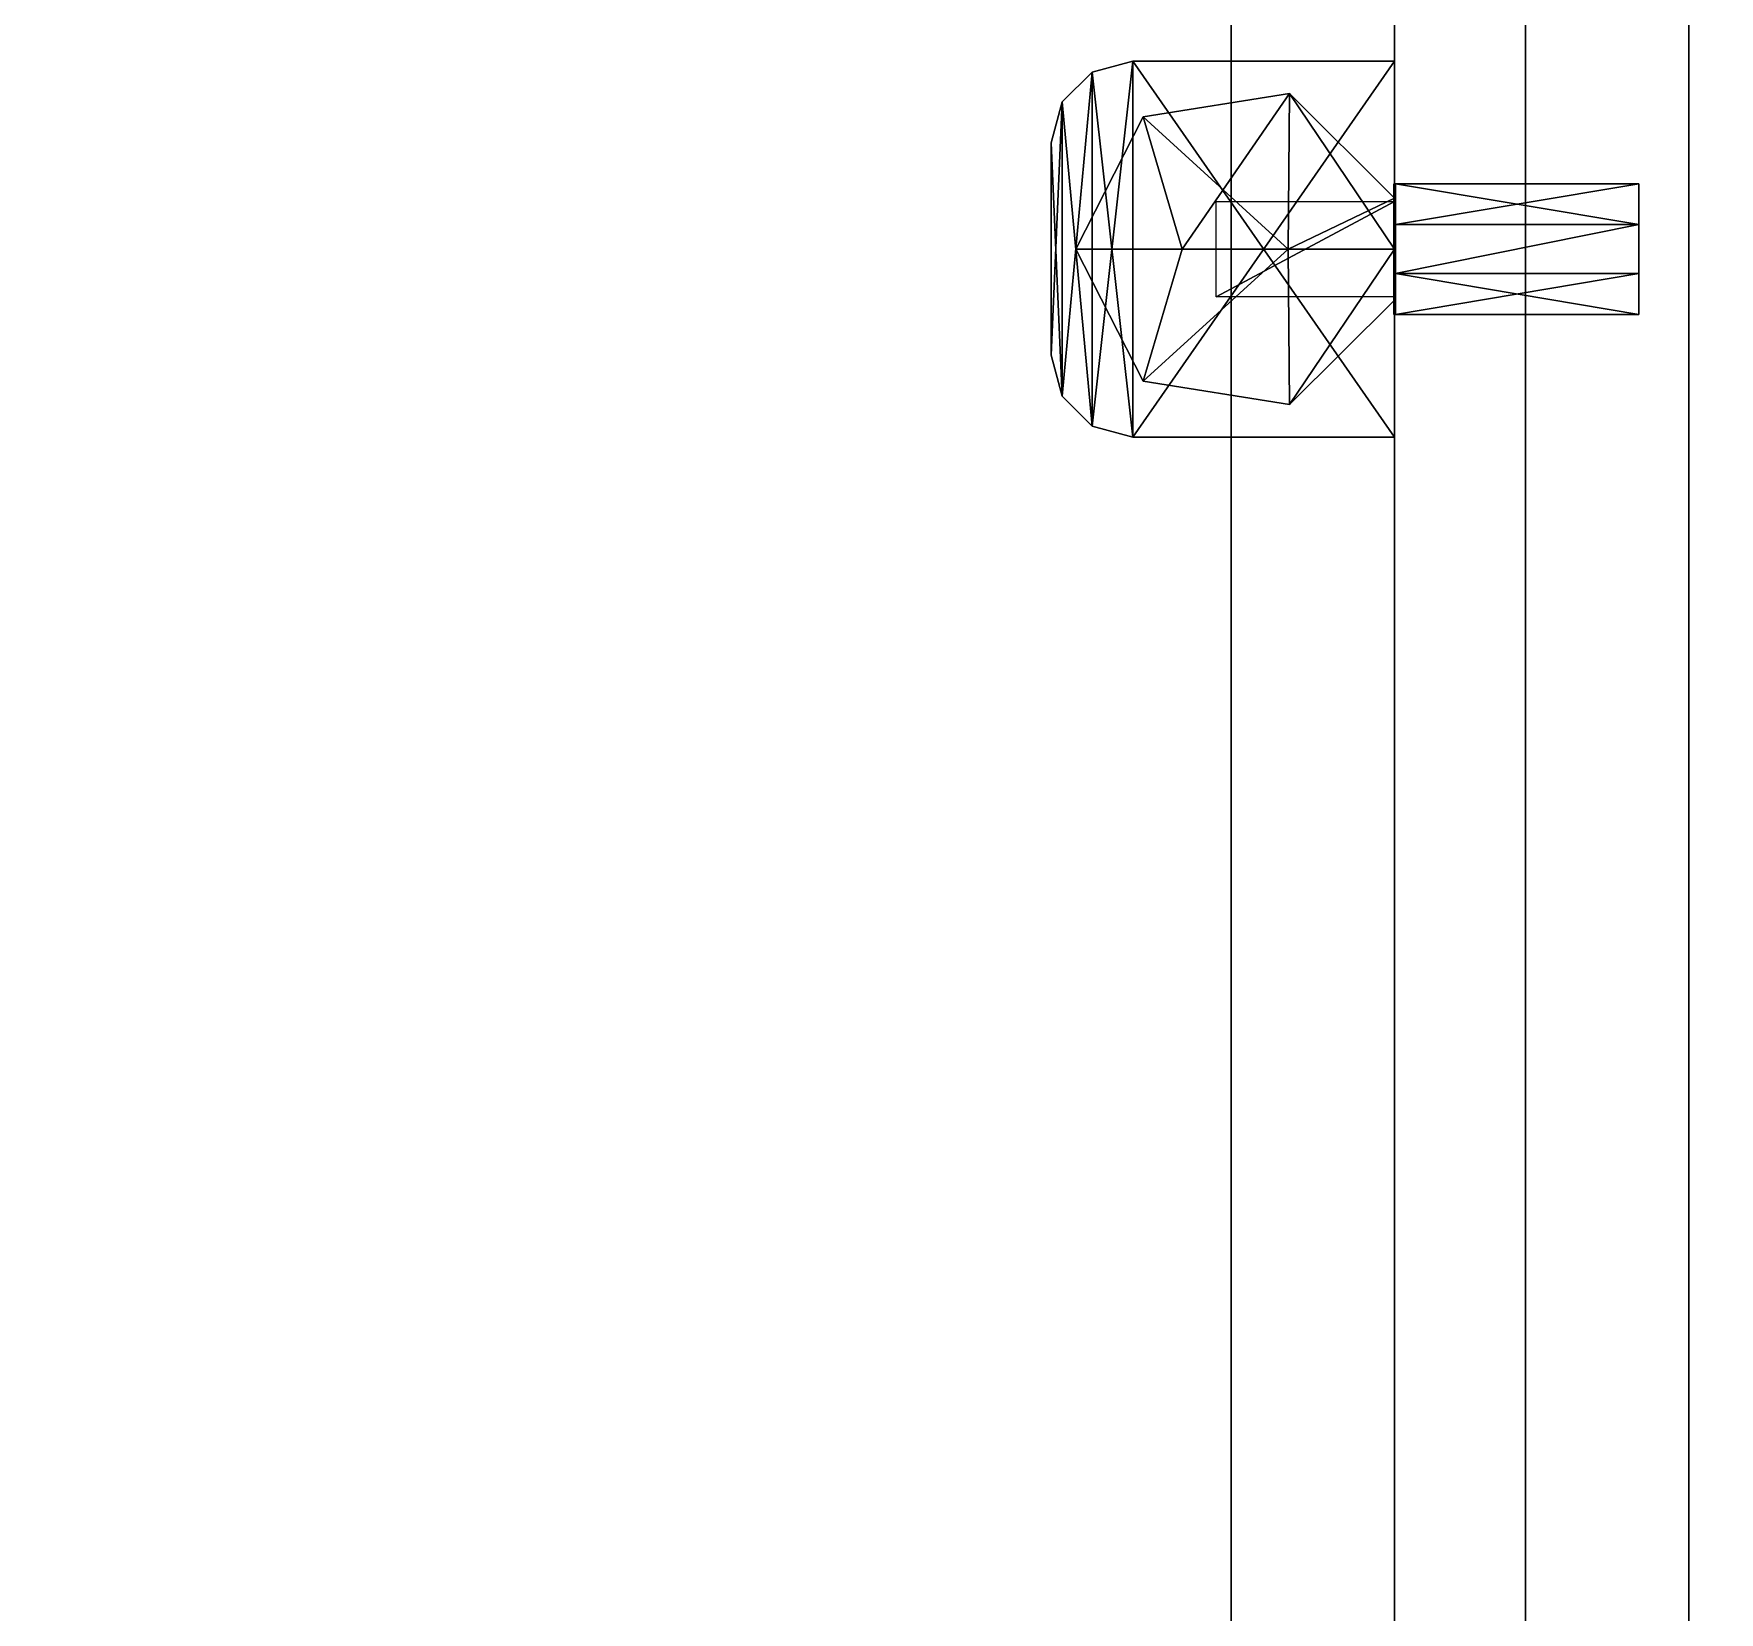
# Model space of a CAD drawing. Extents: x -100 to 4856, y -100 to 4830.
# Drawn here: x 2066.8 to 2169.9, y 4565 to 4661.6 of the extents above; entities that cross this region are included whole.
import ezdxf

# ---------------------------------------------------------------- set-up
doc = ezdxf.new("R2010")
doc.units = 0
for name, color, linetype in [('LAYER0', 7, 'CONTINUOUS'), ('LAYER702', 7, 'CONTINUOUS'), ('LAYER730', 7, 'CONTINUOUS'), ('LAYER756', 7, 'CONTINUOUS'), ('LAYER801', 7, 'CONTINUOUS'), ('LAYER808', 7, 'CONTINUOUS'), ('LAYER809', 254, 'CONTINUOUS'), ('LAYER815', 7, 'CONTINUOUS'), ('LAYER822', 7, 'CONTINUOUS'), ('LAYER823', 254, 'CONTINUOUS'), ('LAYER87', 9, 'CONTINUOUS')]:
    doc.layers.add(name, color=color, linetype=linetype)

msp = doc.modelspace()

# ---------------------------------------------------------------- linework, layer by layer
at = {"layer": 'LAYER0', "invisible_edges": 1}
for points in [[(4856, 4830, -5), (-100, -100, -5), (-100, 4830, -5), (4856, 4830, -5)], [(-100, -100, -5), (4856, 4830, -5), (4856, -100, -5), (-100, -100, -5)], [(4856, -100), (-100, 4830), (-100, -100), (4856, -100)], [(-100, 4830), (4856, -100), (4856, 4830), (-100, 4830)]]:
    msp.add_3dface(points, dxfattribs=at)
at = {"layer": 'LAYER702', "invisible_edges": 1}
for points in [[(2140, 4356), (2158, 4697), (2158, 4356), (2140, 4356)], [(2158, 4697), (2140, 4356), (2140, 4697), (2158, 4697)], [(2140, 4697, 80), (2158, 4356, 80), (2158, 4697, 80), (2140, 4697, 80)], [(2158, 4356, 80), (2140, 4697, 80), (2140, 4356, 80), (2158, 4356, 80)], [(2140, 4356), (2140, 4697, 80), (2140, 4697), (2140, 4356)], [(2140, 4697, 80), (2140, 4356), (2140, 4356, 80), (2140, 4697, 80)], [(2158, 4356, 80), (2158, 4697), (2158, 4697, 80), (2158, 4356, 80)], [(2158, 4697), (2158, 4356, 80), (2158, 4356), (2158, 4697)]]:
    msp.add_3dface(points, dxfattribs=at)
at = {"layer": 'LAYER730', "invisible_edges": 1}
for points in [[(2150, 4710, 80), (2150, 4320, 755), (2150, 4710, 755), (2150, 4710, 80)], [(2150, 4320, 755), (2150, 4710, 80), (2150, 4320, 80), (2150, 4320, 755)], [(2150, 4710, 80), (2168, 4320, 80), (2150, 4320, 80), (2150, 4710, 80)], [(2168, 4320, 80), (2150, 4710, 80), (2168, 4710, 80), (2168, 4320, 80)], [(2168, 4710, 755), (2150, 4320, 755), (2168, 4320, 755), (2168, 4710, 755)], [(2150, 4320, 755), (2168, 4710, 755), (2150, 4710, 755), (2150, 4320, 755)], [(2168, 4320, 80), (2168, 4710, 755), (2168, 4320, 755), (2168, 4320, 80)], [(2168, 4710, 755), (2168, 4320, 80), (2168, 4710, 80), (2168, 4710, 755)]]:
    msp.add_3dface(points, dxfattribs=at)
at = {"layer": 'LAYER756', "invisible_edges": 1}
for points in [[(2150, 4710, 81), (626, 4320, 81), (626, 4710, 81), (2150, 4710, 81)], [(626, 4320, 81), (2150, 4710, 81), (2150, 4320, 81), (626, 4320, 81)], [(2150, 4320, 99), (626, 4710, 99), (626, 4320, 99), (2150, 4320, 99)], [(626, 4710, 99), (2150, 4320, 99), (2150, 4710, 99), (626, 4710, 99)], [(2150, 4710, 81), (2150, 4320, 99), (2150, 4320, 81), (2150, 4710, 81)], [(2150, 4320, 99), (2150, 4710, 81), (2150, 4710, 99), (2150, 4320, 99)]]:
    msp.add_3dface(points, dxfattribs=at)
at = {"layer": 'LAYER801', "invisible_edges": 1}
for points in [[(1308, 4685.4, 535), (2150, 4340, 535), (2150, 4685.4, 535), (1308, 4685.4, 535)], [(2150, 4340, 535), (1308, 4685.4, 535), (1308, 4340, 535), (2150, 4340, 535)], [(1308, 4340, 517), (2150, 4685.4, 517), (2150, 4340, 517), (1308, 4340, 517)], [(2150, 4685.4, 517), (1308, 4340, 517), (1308, 4685.4, 517), (2150, 4685.4, 517)], [(2150, 4685.4, 517), (2150, 4340, 535), (2150, 4340, 517), (2150, 4685.4, 517)], [(2150, 4340, 535), (2150, 4685.4, 517), (2150, 4685.4, 535), (2150, 4340, 535)]]:
    msp.add_3dface(points, dxfattribs=at)
at = {"layer": 'LAYER808'}
for points in [[(2131.5, 4659.23, 517), (2134, 4659.9, 517), (2131.5, 4659.23, 515.01), (2131.5, 4659.23, 517)], [(2131.5, 4659.23, 515.01), (2134, 4659.9, 517), (2134, 4659.9, 515.01), (2131.5, 4659.23, 515.01)], [(2134, 4636.9, 515.01), (2131.5, 4659.23, 515.01), (2134, 4659.9, 515.01), (2134, 4636.9, 515.01)], [(2131.5, 4659.23, 517), (2134, 4636.9, 517), (2134, 4659.9, 517), (2131.5, 4659.23, 517)], [(2134, 4636.9, 515.01), (2134, 4659.9, 515.01), (2131.5, 4637.57, 515.01), (2134, 4636.9, 515.01)], [(2131.5, 4637.57, 515.01), (2134, 4659.9, 515.01), (2131.5, 4659.23, 515.01), (2131.5, 4637.57, 515.01)], [(2134, 4636.9, 517), (2134, 4659.9, 517), (2131.5, 4637.57, 517), (2134, 4636.9, 517)], [(2131.5, 4637.57, 517), (2134, 4659.9, 517), (2131.5, 4659.23, 517), (2131.5, 4637.57, 517)], [(2131.5, 4659.23, 515.01), (2131.5, 4659.23, 517), (2134, 4659.9, 515.01), (2131.5, 4659.23, 515.01)], [(2134, 4659.9, 515.01), (2131.5, 4659.23, 517), (2134, 4659.9, 517), (2134, 4659.9, 515.01)], [(2150, 4636.9, 515.01), (2134, 4636.9, 515.01), (2150, 4659.9, 515.01), (2150, 4636.9, 515.01)], [(2150, 4659.9, 515.01), (2134, 4636.9, 515.01), (2134, 4659.9, 515.01), (2150, 4659.9, 515.01)], [(2150, 4636.9, 517), (2134, 4636.9, 517), (2150, 4659.9, 517), (2150, 4636.9, 517)], [(2150, 4659.9, 517), (2134, 4636.9, 517), (2134, 4659.9, 517), (2150, 4659.9, 517)], [(2134, 4659.9, 515.01), (2150, 4659.9, 515.01), (2134, 4659.9, 517), (2134, 4659.9, 515.01)], [(2134, 4659.9, 517), (2150, 4659.9, 515.01), (2150, 4659.9, 517), (2134, 4659.9, 517)], [(2134, 4659.9, 515.01), (2150, 4659.9, 515.01), (2134, 4636.9, 515.01), (2134, 4659.9, 515.01)], [(2134, 4636.9, 515.01), (2150, 4659.9, 515.01), (2150, 4636.9, 515.01), (2134, 4636.9, 515.01)], [(2134, 4659.9, 515.01), (2134, 4659.9, 517), (2150, 4659.9, 515.01), (2134, 4659.9, 515.01)], [(2150, 4659.9, 515.01), (2134, 4659.9, 517), (2150, 4659.9, 517), (2150, 4659.9, 515.01)], [(2134, 4636.9, 517), (2150, 4636.9, 517), (2134, 4659.9, 517), (2134, 4636.9, 517)], [(2134, 4659.9, 517), (2150, 4636.9, 517), (2150, 4659.9, 517), (2134, 4659.9, 517)], [(2150, 4659.9, 515.01), (2150, 4659.9, 517), (2150, 4636.9, 515.01), (2150, 4659.9, 515.01)], [(2150, 4636.9, 515.01), (2150, 4659.9, 517), (2150, 4636.9, 517), (2150, 4636.9, 515.01)], [(2150, 4636.9, 515.01), (2150, 4636.9, 517), (2150, 4659.9, 515.01), (2150, 4636.9, 515.01)], [(2150, 4659.9, 515.01), (2150, 4636.9, 517), (2150, 4659.9, 517), (2150, 4659.9, 515.01)], [(2129.67, 4657.4, 517), (2131.5, 4659.23, 517), (2129.67, 4657.4, 515.01), (2129.67, 4657.4, 517)], [(2129.67, 4657.4, 515.01), (2131.5, 4659.23, 517), (2131.5, 4659.23, 515.01), (2129.67, 4657.4, 515.01)], [(2129.67, 4657.4, 515.01), (2131.5, 4659.23, 515.01), (2129.67, 4639.4, 515.01), (2129.67, 4657.4, 515.01)], [(2129.67, 4639.4, 515.01), (2131.5, 4659.23, 515.01), (2131.5, 4637.57, 515.01), (2129.67, 4639.4, 515.01)], [(2129.67, 4657.4, 517), (2131.5, 4637.57, 517), (2131.5, 4659.23, 517), (2129.67, 4657.4, 517)], [(2131.5, 4637.57, 515.01), (2131.5, 4659.23, 515.01), (2129.67, 4639.4, 515.01), (2131.5, 4637.57, 515.01)], [(2129.67, 4639.4, 515.01), (2131.5, 4659.23, 515.01), (2129.67, 4657.4, 515.01), (2129.67, 4639.4, 515.01)], [(2131.5, 4637.57, 517), (2131.5, 4659.23, 517), (2129.67, 4639.4, 517), (2131.5, 4637.57, 517)], [(2129.67, 4639.4, 517), (2131.5, 4659.23, 517), (2129.67, 4657.4, 517), (2129.67, 4639.4, 517)], [(2129.67, 4657.4, 515.01), (2129.67, 4657.4, 517), (2131.5, 4659.23, 515.01), (2129.67, 4657.4, 515.01)], [(2131.5, 4659.23, 515.01), (2129.67, 4657.4, 517), (2131.5, 4659.23, 517), (2131.5, 4659.23, 515.01)], [(2131.5, 4637.57, 515.01), (2131.5, 4659.23, 515.01), (2134, 4636.9, 515.01), (2131.5, 4637.57, 515.01)], [(2131.5, 4637.57, 517), (2134, 4636.9, 517), (2131.5, 4659.23, 517), (2131.5, 4637.57, 517)], [(2129, 4654.9, 517), (2129.67, 4657.4, 517), (2129, 4654.9, 515.01), (2129, 4654.9, 517)], [(2129, 4654.9, 515.01), (2129.67, 4657.4, 517), (2129.67, 4657.4, 515.01), (2129, 4654.9, 515.01)], [(2129, 4654.9, 515.01), (2129.67, 4657.4, 515.01), (2129, 4641.9, 515.01), (2129, 4654.9, 515.01)], [(2129, 4641.9, 515.01), (2129.67, 4657.4, 515.01), (2129.67, 4639.4, 515.01), (2129, 4641.9, 515.01)], [(2129, 4654.9, 517), (2129.67, 4639.4, 517), (2129.67, 4657.4, 517), (2129, 4654.9, 517)], [(2129.67, 4639.4, 515.01), (2129.67, 4657.4, 515.01), (2129, 4641.9, 515.01), (2129.67, 4639.4, 515.01)], [(2129, 4641.9, 515.01), (2129.67, 4657.4, 515.01), (2129, 4654.9, 515.01), (2129, 4641.9, 515.01)], [(2129.67, 4639.4, 517), (2129.67, 4657.4, 517), (2129, 4641.9, 517), (2129.67, 4639.4, 517)], [(2129, 4641.9, 517), (2129.67, 4657.4, 517), (2129, 4654.9, 517), (2129, 4641.9, 517)], [(2129, 4654.9, 515.01), (2129, 4654.9, 517), (2129.67, 4657.4, 515.01), (2129, 4654.9, 515.01)], [(2129.67, 4657.4, 515.01), (2129, 4654.9, 517), (2129.67, 4657.4, 517), (2129.67, 4657.4, 515.01)], [(2129.67, 4639.4, 517), (2131.5, 4637.57, 517), (2129.67, 4657.4, 517), (2129.67, 4639.4, 517)], [(2134.613, 4656.483, 531), (2137, 4648.4, 531), (2143.569, 4657.917, 531), (2134.613, 4656.483, 531)], [(2134.613, 4656.483, 531), (2143.569, 4657.917, 531), (2134.613, 4656.483, 517), (2134.613, 4656.483, 531)], [(2134.613, 4656.483, 517), (2143.569, 4657.917, 531), (2143.569, 4657.917, 517), (2134.613, 4656.483, 517)], [(2143.569, 4657.917, 517), (2143.569, 4657.917, 531), (2134.613, 4656.483, 517), (2143.569, 4657.917, 517)], [(2134.613, 4656.483, 517), (2143.569, 4657.917, 531), (2134.613, 4656.483, 531), (2134.613, 4656.483, 517)], [(2143.5, 4648.4, 531), (2134.613, 4656.483, 531), (2143.569, 4657.917, 531), (2143.5, 4648.4, 531)], [(2143.569, 4657.917, 531), (2137, 4648.4, 531), (2143.5, 4648.4, 531), (2143.569, 4657.917, 531)], [(2143.569, 4657.917, 531), (2143.5, 4648.4, 531), (2150, 4651.522, 531), (2143.569, 4657.917, 531)], [(2143.5, 4648.4, 531), (2143.569, 4657.917, 531), (2150, 4648.4, 531), (2143.5, 4648.4, 531)], [(2143.569, 4657.917, 531), (2150, 4651.522, 531), (2143.569, 4657.917, 517), (2143.569, 4657.917, 531)], [(2143.569, 4657.917, 517), (2150, 4651.522, 531), (2150, 4651.522, 517), (2143.569, 4657.917, 517)], [(2150, 4651.522, 517), (2150, 4651.522, 531), (2143.569, 4657.917, 517), (2150, 4651.522, 517)], [(2143.569, 4657.917, 517), (2150, 4651.522, 531), (2143.569, 4657.917, 531), (2143.569, 4657.917, 517)], [(2150, 4648.4, 531), (2143.569, 4657.917, 531), (2150, 4651.522, 531), (2150, 4648.4, 531)], [(2130.5, 4648.4, 531), (2137, 4648.4, 531), (2134.613, 4656.483, 531), (2130.5, 4648.4, 531)], [(2130.5, 4648.4, 531), (2134.613, 4656.483, 531), (2130.5, 4648.4, 517), (2130.5, 4648.4, 531)], [(2130.5, 4648.4, 517), (2134.613, 4656.483, 531), (2134.613, 4656.483, 517), (2130.5, 4648.4, 517)], [(2134.613, 4656.483, 517), (2134.613, 4656.483, 531), (2130.5, 4648.4, 517), (2134.613, 4656.483, 517)], [(2130.5, 4648.4, 517), (2134.613, 4656.483, 531), (2130.5, 4648.4, 531), (2130.5, 4648.4, 517)], [(2137, 4648.4, 531), (2130.5, 4648.4, 531), (2134.613, 4656.483, 531), (2137, 4648.4, 531)], [(2137, 4648.4, 531), (2134.613, 4656.483, 531), (2143.5, 4648.4, 531), (2137, 4648.4, 531)], [(2129, 4641.9, 517), (2129, 4641.9, 515.01), (2129, 4654.9, 517), (2129, 4641.9, 517)], [(2129, 4654.9, 517), (2129, 4641.9, 515.01), (2129, 4654.9, 515.01), (2129, 4654.9, 517)], [(2129, 4641.9, 515.01), (2129, 4641.9, 517), (2129, 4654.9, 515.01), (2129, 4641.9, 515.01)], [(2129, 4654.9, 515.01), (2129, 4641.9, 517), (2129, 4654.9, 517), (2129, 4654.9, 515.01)], [(2129, 4641.9, 517), (2129.67, 4639.4, 517), (2129, 4654.9, 517), (2129, 4641.9, 517)], [(2139.092, 4651.32, 515), (2150, 4651.32, 515), (2139.092, 4645.48, 515), (2139.092, 4651.32, 515)], [(2139.092, 4645.48, 515), (2150, 4651.32, 515), (2150, 4645.48, 515), (2139.092, 4645.48, 515)], [(2150, 4651.522, 531), (2143.5, 4648.4, 531), (2150, 4648.4, 531), (2150, 4651.522, 531)], [(2150, 4645.277, 517), (2150, 4651.522, 517), (2150, 4645.277, 531), (2150, 4645.277, 517)], [(2150, 4645.277, 531), (2150, 4651.522, 517), (2150, 4651.522, 531), (2150, 4645.277, 531)], [(2150, 4645.277, 517), (2150, 4645.277, 531), (2150, 4651.522, 517), (2150, 4645.277, 517)], [(2150, 4651.522, 517), (2150, 4645.277, 531), (2150, 4651.522, 531), (2150, 4651.522, 517)], [(2130.5, 4648.4, 531), (2134.613, 4640.316, 531), (2137, 4648.4, 531), (2130.5, 4648.4, 531)], [(2130.5, 4648.4, 517), (2134.613, 4640.316, 517), (2130.5, 4648.4, 531), (2130.5, 4648.4, 517)], [(2130.5, 4648.4, 531), (2134.613, 4640.316, 517), (2134.613, 4640.316, 531), (2130.5, 4648.4, 531)], [(2130.5, 4648.4, 517), (2130.5, 4648.4, 531), (2134.613, 4640.316, 517), (2130.5, 4648.4, 517)], [(2134.613, 4640.316, 517), (2130.5, 4648.4, 531), (2134.613, 4640.316, 531), (2134.613, 4640.316, 517)], [(2137, 4648.4, 531), (2130.5, 4648.4, 531), (2134.613, 4640.316, 531), (2137, 4648.4, 531)], [(2137, 4648.4, 531), (2134.613, 4640.316, 531), (2143.5, 4648.4, 531), (2137, 4648.4, 531)], [(2143.5, 4648.4, 531), (2134.613, 4640.316, 531), (2143.569, 4638.882, 531), (2143.5, 4648.4, 531)], [(2137, 4648.4, 531), (2134.613, 4640.316, 531), (2143.5, 4648.4, 531), (2137, 4648.4, 531)], [(2143.5, 4648.4, 531), (2134.613, 4640.316, 531), (2143.569, 4638.882, 531), (2143.5, 4648.4, 531)], [(2143.5, 4648.4, 531), (2143.569, 4638.882, 531), (2150, 4648.4, 531), (2143.5, 4648.4, 531)], [(2143.5, 4648.4, 531), (2143.569, 4638.882, 531), (2150, 4648.4, 531), (2143.5, 4648.4, 531)], [(2150, 4648.4, 531), (2143.569, 4638.882, 531), (2150, 4645.277, 531), (2150, 4648.4, 531)], [(2150, 4648.4, 531), (2143.569, 4638.882, 531), (2150, 4645.277, 531), (2150, 4648.4, 531)], [(2150, 4645.277, 517), (2150, 4645.277, 531), (2143.569, 4638.882, 517), (2150, 4645.277, 517)], [(2143.569, 4638.882, 517), (2150, 4645.277, 531), (2143.569, 4638.882, 531), (2143.569, 4638.882, 517)], [(2143.569, 4638.882, 517), (2143.569, 4638.882, 531), (2150, 4645.277, 517), (2143.569, 4638.882, 517)], [(2150, 4645.277, 517), (2143.569, 4638.882, 531), (2150, 4645.277, 531), (2150, 4645.277, 517)], [(2129, 4641.9, 515.01), (2129.67, 4639.4, 515.01), (2129, 4641.9, 517), (2129, 4641.9, 515.01)], [(2129, 4641.9, 517), (2129.67, 4639.4, 515.01), (2129.67, 4639.4, 517), (2129, 4641.9, 517)], [(2129, 4641.9, 515.01), (2129, 4641.9, 517), (2129.67, 4639.4, 515.01), (2129, 4641.9, 515.01)], [(2129.67, 4639.4, 515.01), (2129, 4641.9, 517), (2129.67, 4639.4, 517), (2129.67, 4639.4, 515.01)], [(2134.613, 4640.316, 517), (2143.569, 4638.882, 517), (2134.613, 4640.316, 531), (2134.613, 4640.316, 517)], [(2134.613, 4640.316, 531), (2143.569, 4638.882, 517), (2143.569, 4638.882, 531), (2134.613, 4640.316, 531)], [(2134.613, 4640.316, 517), (2134.613, 4640.316, 531), (2143.569, 4638.882, 517), (2134.613, 4640.316, 517)], [(2143.569, 4638.882, 517), (2134.613, 4640.316, 531), (2143.569, 4638.882, 531), (2143.569, 4638.882, 517)], [(2129.67, 4639.4, 515.01), (2131.5, 4637.57, 515.01), (2129.67, 4639.4, 517), (2129.67, 4639.4, 515.01)], [(2129.67, 4639.4, 517), (2131.5, 4637.57, 515.01), (2131.5, 4637.57, 517), (2129.67, 4639.4, 517)], [(2129.67, 4639.4, 515.01), (2129.67, 4639.4, 517), (2131.5, 4637.57, 515.01), (2129.67, 4639.4, 515.01)], [(2131.5, 4637.57, 515.01), (2129.67, 4639.4, 517), (2131.5, 4637.57, 517), (2131.5, 4637.57, 515.01)], [(2131.5, 4637.57, 515.01), (2134, 4636.9, 515.01), (2131.5, 4637.57, 517), (2131.5, 4637.57, 515.01)], [(2131.5, 4637.57, 517), (2134, 4636.9, 515.01), (2134, 4636.9, 517), (2131.5, 4637.57, 517)], [(2131.5, 4637.57, 515.01), (2131.5, 4637.57, 517), (2134, 4636.9, 515.01), (2131.5, 4637.57, 515.01)], [(2134, 4636.9, 515.01), (2131.5, 4637.57, 517), (2134, 4636.9, 517), (2134, 4636.9, 515.01)], [(2150, 4636.9, 515.01), (2150, 4636.9, 517), (2134, 4636.9, 515.01), (2150, 4636.9, 515.01)], [(2134, 4636.9, 515.01), (2150, 4636.9, 517), (2134, 4636.9, 517), (2134, 4636.9, 515.01)], [(2134, 4636.9, 517), (2134, 4636.9, 515.01), (2150, 4636.9, 517), (2134, 4636.9, 517)], [(2150, 4636.9, 517), (2134, 4636.9, 515.01), (2150, 4636.9, 515.01), (2150, 4636.9, 517)]]:
    msp.add_3dface(points, dxfattribs=at)
at = {"layer": 'LAYER809'}
for points in [[(2150.05, 4649.9, 525.8301), (2150.05, 4652.4, 522.5), (2149.95, 4649.9, 525.8301), (2150.05, 4649.9, 525.8301)], [(2149.95, 4649.9, 525.8301), (2150.05, 4652.4, 522.5), (2149.95, 4652.4, 522.5), (2149.95, 4649.9, 525.8301)], [(2150.05, 4652.4, 522.5), (2150.05, 4649.9, 519.1699), (2149.95, 4652.4, 522.5), (2150.05, 4652.4, 522.5)], [(2149.95, 4652.4, 522.5), (2150.05, 4649.9, 519.1699), (2149.95, 4649.9, 519.1699), (2149.95, 4652.4, 522.5)], [(2149.95, 4652.4, 526.5), (2149.95, 4652.4, 518.5), (2149.95, 4644.4, 526.5), (2149.95, 4652.4, 526.5)], [(2149.95, 4644.4, 526.5), (2149.95, 4652.4, 518.5), (2149.95, 4644.4, 518.5), (2149.95, 4644.4, 526.5)], [(2150.05, 4644.4, 518.5), (2149.95, 4644.4, 518.5), (2150.05, 4652.4, 518.5), (2150.05, 4644.4, 518.5)], [(2150.05, 4652.4, 518.5), (2149.95, 4644.4, 518.5), (2149.95, 4652.4, 518.5), (2150.05, 4652.4, 518.5)], [(2150.05, 4652.4, 526.5), (2149.95, 4652.4, 526.5), (2150.05, 4644.4, 526.5), (2150.05, 4652.4, 526.5)], [(2150.05, 4644.4, 526.5), (2149.95, 4652.4, 526.5), (2149.95, 4644.4, 526.5), (2150.05, 4644.4, 526.5)], [(2149.95, 4652.4, 518.5), (2149.95, 4652.4, 526.5), (2150.05, 4652.4, 518.5), (2149.95, 4652.4, 518.5)], [(2150.05, 4652.4, 518.5), (2149.95, 4652.4, 526.5), (2150.05, 4652.4, 526.5), (2150.05, 4652.4, 518.5)], [(2164.95, 4649.9, 525.8301), (2164.95, 4652.4, 522.5), (2150.05, 4649.9, 525.8301), (2164.95, 4649.9, 525.8301)], [(2150.05, 4649.9, 525.8301), (2164.95, 4652.4, 522.5), (2150.05, 4652.4, 522.5), (2150.05, 4649.9, 525.8301)], [(2164.95, 4652.4, 522.5), (2164.95, 4649.9, 519.1699), (2150.05, 4652.4, 522.5), (2164.95, 4652.4, 522.5)], [(2150.05, 4652.4, 522.5), (2164.95, 4649.9, 519.1699), (2150.05, 4649.9, 519.1699), (2150.05, 4652.4, 522.5)], [(2150.05, 4644.4, 526.5), (2150.05, 4644.4, 518.5), (2150.05, 4652.4, 526.5), (2150.05, 4644.4, 526.5)], [(2150.05, 4652.4, 526.5), (2150.05, 4644.4, 518.5), (2150.05, 4652.4, 518.5), (2150.05, 4652.4, 526.5)], [(2164.95, 4649.9, 525.8301), (2164.95, 4644.4, 522.5), (2164.95, 4652.4, 522.5), (2164.95, 4649.9, 525.8301)], [(2164.95, 4644.4, 522.5), (2164.95, 4646.9, 519.1699), (2164.95, 4652.4, 522.5), (2164.95, 4644.4, 522.5)], [(2164.95, 4652.4, 522.5), (2164.95, 4646.9, 519.1699), (2164.95, 4649.9, 519.1699), (2164.95, 4652.4, 522.5)], [(2149.95, 4646.9, 525.8301), (2150.05, 4646.9, 525.8301), (2149.95, 4649.9, 525.8301), (2149.95, 4646.9, 525.8301)], [(2149.95, 4649.9, 525.8301), (2150.05, 4646.9, 525.8301), (2150.05, 4649.9, 525.8301), (2149.95, 4649.9, 525.8301)], [(2150.05, 4646.9, 519.1699), (2149.95, 4646.9, 519.1699), (2150.05, 4649.9, 519.1699), (2150.05, 4646.9, 519.1699)], [(2150.05, 4649.9, 519.1699), (2149.95, 4646.9, 519.1699), (2149.95, 4649.9, 519.1699), (2150.05, 4649.9, 519.1699)], [(2150.05, 4649.9, 525.8301), (2150.05, 4646.9, 525.8301), (2164.95, 4649.9, 525.8301), (2150.05, 4649.9, 525.8301)], [(2164.95, 4649.9, 525.8301), (2150.05, 4646.9, 525.8301), (2164.95, 4646.9, 525.8301), (2164.95, 4649.9, 525.8301)], [(2164.95, 4646.9, 519.1699), (2150.05, 4646.9, 519.1699), (2164.95, 4649.9, 519.1699), (2164.95, 4646.9, 519.1699)], [(2164.95, 4649.9, 519.1699), (2150.05, 4646.9, 519.1699), (2150.05, 4649.9, 519.1699), (2164.95, 4649.9, 519.1699)], [(2164.95, 4646.9, 525.8301), (2164.95, 4644.4, 522.5), (2164.95, 4649.9, 525.8301), (2164.95, 4646.9, 525.8301)], [(2149.95, 4646.9, 525.8301), (2149.95, 4644.4, 522.5), (2150.05, 4646.9, 525.8301), (2149.95, 4646.9, 525.8301)], [(2150.05, 4646.9, 525.8301), (2149.95, 4644.4, 522.5), (2150.05, 4644.4, 522.5), (2150.05, 4646.9, 525.8301)], [(2149.95, 4644.4, 522.5), (2149.95, 4646.9, 519.1699), (2150.05, 4644.4, 522.5), (2149.95, 4644.4, 522.5)], [(2150.05, 4644.4, 522.5), (2149.95, 4646.9, 519.1699), (2150.05, 4646.9, 519.1699), (2150.05, 4644.4, 522.5)], [(2150.05, 4646.9, 525.8301), (2150.05, 4644.4, 522.5), (2164.95, 4646.9, 525.8301), (2150.05, 4646.9, 525.8301)], [(2164.95, 4646.9, 525.8301), (2150.05, 4644.4, 522.5), (2164.95, 4644.4, 522.5), (2164.95, 4646.9, 525.8301)], [(2150.05, 4644.4, 522.5), (2150.05, 4646.9, 519.1699), (2164.95, 4644.4, 522.5), (2150.05, 4644.4, 522.5)], [(2164.95, 4644.4, 522.5), (2150.05, 4646.9, 519.1699), (2164.95, 4646.9, 519.1699), (2164.95, 4644.4, 522.5)], [(2149.95, 4644.4, 526.5), (2149.95, 4644.4, 518.5), (2150.05, 4644.4, 526.5), (2149.95, 4644.4, 526.5)], [(2150.05, 4644.4, 526.5), (2149.95, 4644.4, 518.5), (2150.05, 4644.4, 518.5), (2150.05, 4644.4, 526.5)]]:
    msp.add_3dface(points, dxfattribs=at)
at = {"layer": 'LAYER815', "invisible_edges": 1}
for points in [[(1308, 4685.4, 317), (2150, 4340, 317), (2150, 4685.4, 317), (1308, 4685.4, 317)], [(2150, 4340, 317), (1308, 4685.4, 317), (1308, 4340, 317), (2150, 4340, 317)], [(1308, 4340, 299), (2150, 4685.4, 299), (2150, 4340, 299), (1308, 4340, 299)], [(2150, 4685.4, 299), (1308, 4340, 299), (1308, 4685.4, 299), (2150, 4685.4, 299)], [(2150, 4685.4, 299), (2150, 4340, 317), (2150, 4340, 299), (2150, 4685.4, 299)], [(2150, 4340, 317), (2150, 4685.4, 299), (2150, 4685.4, 317), (2150, 4340, 317)]]:
    msp.add_3dface(points, dxfattribs=at)
at = {"layer": 'LAYER822'}
for points in [[(2131.5, 4659.23, 299), (2134, 4659.9, 299), (2131.5, 4659.23, 297.01), (2131.5, 4659.23, 299)], [(2131.5, 4659.23, 297.01), (2134, 4659.9, 299), (2134, 4659.9, 297.01), (2131.5, 4659.23, 297.01)], [(2134, 4636.9, 297.01), (2131.5, 4659.23, 297.01), (2134, 4659.9, 297.01), (2134, 4636.9, 297.01)], [(2131.5, 4659.23, 299), (2134, 4636.9, 299), (2134, 4659.9, 299), (2131.5, 4659.23, 299)], [(2134, 4636.9, 297.01), (2134, 4659.9, 297.01), (2131.5, 4637.57, 297.01), (2134, 4636.9, 297.01)], [(2131.5, 4637.57, 297.01), (2134, 4659.9, 297.01), (2131.5, 4659.23, 297.01), (2131.5, 4637.57, 297.01)], [(2134, 4636.9, 299), (2134, 4659.9, 299), (2131.5, 4637.57, 299), (2134, 4636.9, 299)], [(2131.5, 4637.57, 299), (2134, 4659.9, 299), (2131.5, 4659.23, 299), (2131.5, 4637.57, 299)], [(2131.5, 4659.23, 297.01), (2131.5, 4659.23, 299), (2134, 4659.9, 297.01), (2131.5, 4659.23, 297.01)], [(2134, 4659.9, 297.01), (2131.5, 4659.23, 299), (2134, 4659.9, 299), (2134, 4659.9, 297.01)], [(2150, 4636.9, 297.01), (2134, 4636.9, 297.01), (2150, 4659.9, 297.01), (2150, 4636.9, 297.01)], [(2150, 4659.9, 297.01), (2134, 4636.9, 297.01), (2134, 4659.9, 297.01), (2150, 4659.9, 297.01)], [(2150, 4636.9, 299), (2134, 4636.9, 299), (2150, 4659.9, 299), (2150, 4636.9, 299)], [(2150, 4659.9, 299), (2134, 4636.9, 299), (2134, 4659.9, 299), (2150, 4659.9, 299)], [(2134, 4659.9, 297.01), (2150, 4659.9, 297.01), (2134, 4659.9, 299), (2134, 4659.9, 297.01)], [(2134, 4659.9, 299), (2150, 4659.9, 297.01), (2150, 4659.9, 299), (2134, 4659.9, 299)], [(2134, 4659.9, 297.01), (2150, 4659.9, 297.01), (2134, 4636.9, 297.01), (2134, 4659.9, 297.01)], [(2134, 4636.9, 297.01), (2150, 4659.9, 297.01), (2150, 4636.9, 297.01), (2134, 4636.9, 297.01)], [(2134, 4659.9, 297.01), (2134, 4659.9, 299), (2150, 4659.9, 297.01), (2134, 4659.9, 297.01)], [(2150, 4659.9, 297.01), (2134, 4659.9, 299), (2150, 4659.9, 299), (2150, 4659.9, 297.01)], [(2134, 4636.9, 299), (2150, 4636.9, 299), (2134, 4659.9, 299), (2134, 4636.9, 299)], [(2134, 4659.9, 299), (2150, 4636.9, 299), (2150, 4659.9, 299), (2134, 4659.9, 299)], [(2150, 4659.9, 297.01), (2150, 4659.9, 299), (2150, 4636.9, 297.01), (2150, 4659.9, 297.01)], [(2150, 4636.9, 297.01), (2150, 4659.9, 299), (2150, 4636.9, 299), (2150, 4636.9, 297.01)], [(2150, 4636.9, 297.01), (2150, 4636.9, 299), (2150, 4659.9, 297.01), (2150, 4636.9, 297.01)], [(2150, 4659.9, 297.01), (2150, 4636.9, 299), (2150, 4659.9, 299), (2150, 4659.9, 297.01)], [(2129.67, 4657.4, 299), (2131.5, 4659.23, 299), (2129.67, 4657.4, 297.01), (2129.67, 4657.4, 299)], [(2129.67, 4657.4, 297.01), (2131.5, 4659.23, 299), (2131.5, 4659.23, 297.01), (2129.67, 4657.4, 297.01)], [(2129.67, 4657.4, 297.01), (2131.5, 4659.23, 297.01), (2129.67, 4639.4, 297.01), (2129.67, 4657.4, 297.01)], [(2129.67, 4639.4, 297.01), (2131.5, 4659.23, 297.01), (2131.5, 4637.57, 297.01), (2129.67, 4639.4, 297.01)], [(2129.67, 4657.4, 299), (2131.5, 4637.57, 299), (2131.5, 4659.23, 299), (2129.67, 4657.4, 299)], [(2131.5, 4637.57, 297.01), (2131.5, 4659.23, 297.01), (2129.67, 4639.4, 297.01), (2131.5, 4637.57, 297.01)], [(2129.67, 4639.4, 297.01), (2131.5, 4659.23, 297.01), (2129.67, 4657.4, 297.01), (2129.67, 4639.4, 297.01)], [(2131.5, 4637.57, 299), (2131.5, 4659.23, 299), (2129.67, 4639.4, 299), (2131.5, 4637.57, 299)], [(2129.67, 4639.4, 299), (2131.5, 4659.23, 299), (2129.67, 4657.4, 299), (2129.67, 4639.4, 299)], [(2129.67, 4657.4, 297.01), (2129.67, 4657.4, 299), (2131.5, 4659.23, 297.01), (2129.67, 4657.4, 297.01)], [(2131.5, 4659.23, 297.01), (2129.67, 4657.4, 299), (2131.5, 4659.23, 299), (2131.5, 4659.23, 297.01)], [(2131.5, 4637.57, 297.01), (2131.5, 4659.23, 297.01), (2134, 4636.9, 297.01), (2131.5, 4637.57, 297.01)], [(2131.5, 4637.57, 299), (2134, 4636.9, 299), (2131.5, 4659.23, 299), (2131.5, 4637.57, 299)], [(2129, 4654.9, 299), (2129.67, 4657.4, 299), (2129, 4654.9, 297.01), (2129, 4654.9, 299)], [(2129, 4654.9, 297.01), (2129.67, 4657.4, 299), (2129.67, 4657.4, 297.01), (2129, 4654.9, 297.01)], [(2129, 4654.9, 297.01), (2129.67, 4657.4, 297.01), (2129, 4641.9, 297.01), (2129, 4654.9, 297.01)], [(2129, 4641.9, 297.01), (2129.67, 4657.4, 297.01), (2129.67, 4639.4, 297.01), (2129, 4641.9, 297.01)], [(2129, 4654.9, 299), (2129.67, 4639.4, 299), (2129.67, 4657.4, 299), (2129, 4654.9, 299)], [(2129.67, 4639.4, 297.01), (2129.67, 4657.4, 297.01), (2129, 4641.9, 297.01), (2129.67, 4639.4, 297.01)], [(2129, 4641.9, 297.01), (2129.67, 4657.4, 297.01), (2129, 4654.9, 297.01), (2129, 4641.9, 297.01)], [(2129.67, 4639.4, 299), (2129.67, 4657.4, 299), (2129, 4641.9, 299), (2129.67, 4639.4, 299)], [(2129, 4641.9, 299), (2129.67, 4657.4, 299), (2129, 4654.9, 299), (2129, 4641.9, 299)], [(2129, 4654.9, 297.01), (2129, 4654.9, 299), (2129.67, 4657.4, 297.01), (2129, 4654.9, 297.01)], [(2129.67, 4657.4, 297.01), (2129, 4654.9, 299), (2129.67, 4657.4, 299), (2129.67, 4657.4, 297.01)], [(2129.67, 4639.4, 299), (2131.5, 4637.57, 299), (2129.67, 4657.4, 299), (2129.67, 4639.4, 299)], [(2134.613, 4656.483, 313), (2137, 4648.4, 313), (2143.569, 4657.917, 313), (2134.613, 4656.483, 313)], [(2134.613, 4656.483, 313), (2143.569, 4657.917, 313), (2134.613, 4656.483, 299), (2134.613, 4656.483, 313)], [(2134.613, 4656.483, 299), (2143.569, 4657.917, 313), (2143.569, 4657.917, 299), (2134.613, 4656.483, 299)], [(2143.569, 4657.917, 299), (2143.569, 4657.917, 313), (2134.613, 4656.483, 299), (2143.569, 4657.917, 299)], [(2134.613, 4656.483, 299), (2143.569, 4657.917, 313), (2134.613, 4656.483, 313), (2134.613, 4656.483, 299)], [(2143.5, 4648.4, 313), (2134.613, 4656.483, 313), (2143.569, 4657.917, 313), (2143.5, 4648.4, 313)], [(2143.569, 4657.917, 313), (2137, 4648.4, 313), (2143.5, 4648.4, 313), (2143.569, 4657.917, 313)], [(2143.569, 4657.917, 313), (2143.5, 4648.4, 313), (2150, 4651.522, 313), (2143.569, 4657.917, 313)], [(2143.5, 4648.4, 313), (2143.569, 4657.917, 313), (2150, 4648.4, 313), (2143.5, 4648.4, 313)], [(2143.569, 4657.917, 313), (2150, 4651.522, 313), (2143.569, 4657.917, 299), (2143.569, 4657.917, 313)], [(2143.569, 4657.917, 299), (2150, 4651.522, 313), (2150, 4651.522, 299), (2143.569, 4657.917, 299)], [(2150, 4651.522, 299), (2150, 4651.522, 313), (2143.569, 4657.917, 299), (2150, 4651.522, 299)], [(2143.569, 4657.917, 299), (2150, 4651.522, 313), (2143.569, 4657.917, 313), (2143.569, 4657.917, 299)], [(2150, 4648.4, 313), (2143.569, 4657.917, 313), (2150, 4651.522, 313), (2150, 4648.4, 313)], [(2130.5, 4648.4, 313), (2137, 4648.4, 313), (2134.613, 4656.483, 313), (2130.5, 4648.4, 313)], [(2130.5, 4648.4, 313), (2134.613, 4656.483, 313), (2130.5, 4648.4, 299), (2130.5, 4648.4, 313)], [(2130.5, 4648.4, 299), (2134.613, 4656.483, 313), (2134.613, 4656.483, 299), (2130.5, 4648.4, 299)], [(2134.613, 4656.483, 299), (2134.613, 4656.483, 313), (2130.5, 4648.4, 299), (2134.613, 4656.483, 299)], [(2130.5, 4648.4, 299), (2134.613, 4656.483, 313), (2130.5, 4648.4, 313), (2130.5, 4648.4, 299)], [(2137, 4648.4, 313), (2130.5, 4648.4, 313), (2134.613, 4656.483, 313), (2137, 4648.4, 313)], [(2137, 4648.4, 313), (2134.613, 4656.483, 313), (2143.5, 4648.4, 313), (2137, 4648.4, 313)], [(2129, 4641.9, 299), (2129, 4641.9, 297.01), (2129, 4654.9, 299), (2129, 4641.9, 299)], [(2129, 4654.9, 299), (2129, 4641.9, 297.01), (2129, 4654.9, 297.01), (2129, 4654.9, 299)], [(2129, 4641.9, 297.01), (2129, 4641.9, 299), (2129, 4654.9, 297.01), (2129, 4641.9, 297.01)], [(2129, 4654.9, 297.01), (2129, 4641.9, 299), (2129, 4654.9, 299), (2129, 4654.9, 297.01)], [(2129, 4641.9, 299), (2129.67, 4639.4, 299), (2129, 4654.9, 299), (2129, 4641.9, 299)], [(2139.092, 4651.32, 297), (2150, 4651.32, 297), (2139.092, 4645.48, 297), (2139.092, 4651.32, 297)], [(2139.092, 4645.48, 297), (2150, 4651.32, 297), (2150, 4645.48, 297), (2139.092, 4645.48, 297)], [(2150, 4651.522, 313), (2143.5, 4648.4, 313), (2150, 4648.4, 313), (2150, 4651.522, 313)], [(2150, 4645.277, 299), (2150, 4651.522, 299), (2150, 4645.277, 313), (2150, 4645.277, 299)], [(2150, 4645.277, 313), (2150, 4651.522, 299), (2150, 4651.522, 313), (2150, 4645.277, 313)], [(2150, 4645.277, 299), (2150, 4645.277, 313), (2150, 4651.522, 299), (2150, 4645.277, 299)], [(2150, 4651.522, 299), (2150, 4645.277, 313), (2150, 4651.522, 313), (2150, 4651.522, 299)], [(2130.5, 4648.4, 313), (2134.613, 4640.316, 313), (2137, 4648.4, 313), (2130.5, 4648.4, 313)], [(2130.5, 4648.4, 299), (2134.613, 4640.316, 299), (2130.5, 4648.4, 313), (2130.5, 4648.4, 299)], [(2130.5, 4648.4, 313), (2134.613, 4640.316, 299), (2134.613, 4640.316, 313), (2130.5, 4648.4, 313)], [(2130.5, 4648.4, 299), (2130.5, 4648.4, 313), (2134.613, 4640.316, 299), (2130.5, 4648.4, 299)], [(2134.613, 4640.316, 299), (2130.5, 4648.4, 313), (2134.613, 4640.316, 313), (2134.613, 4640.316, 299)], [(2137, 4648.4, 313), (2130.5, 4648.4, 313), (2134.613, 4640.316, 313), (2137, 4648.4, 313)], [(2137, 4648.4, 313), (2134.613, 4640.316, 313), (2143.5, 4648.4, 313), (2137, 4648.4, 313)], [(2143.5, 4648.4, 313), (2134.613, 4640.316, 313), (2143.569, 4638.882, 313), (2143.5, 4648.4, 313)], [(2137, 4648.4, 313), (2134.613, 4640.316, 313), (2143.5, 4648.4, 313), (2137, 4648.4, 313)], [(2143.5, 4648.4, 313), (2134.613, 4640.316, 313), (2143.569, 4638.882, 313), (2143.5, 4648.4, 313)], [(2143.5, 4648.4, 313), (2143.569, 4638.882, 313), (2150, 4648.4, 313), (2143.5, 4648.4, 313)], [(2143.5, 4648.4, 313), (2143.569, 4638.882, 313), (2150, 4648.4, 313), (2143.5, 4648.4, 313)], [(2150, 4648.4, 313), (2143.569, 4638.882, 313), (2150, 4645.277, 313), (2150, 4648.4, 313)], [(2150, 4648.4, 313), (2143.569, 4638.882, 313), (2150, 4645.277, 313), (2150, 4648.4, 313)], [(2150, 4645.277, 299), (2150, 4645.277, 313), (2143.569, 4638.882, 299), (2150, 4645.277, 299)], [(2143.569, 4638.882, 299), (2150, 4645.277, 313), (2143.569, 4638.882, 313), (2143.569, 4638.882, 299)], [(2143.569, 4638.882, 299), (2143.569, 4638.882, 313), (2150, 4645.277, 299), (2143.569, 4638.882, 299)], [(2150, 4645.277, 299), (2143.569, 4638.882, 313), (2150, 4645.277, 313), (2150, 4645.277, 299)], [(2129, 4641.9, 297.01), (2129.67, 4639.4, 297.01), (2129, 4641.9, 299), (2129, 4641.9, 297.01)], [(2129, 4641.9, 299), (2129.67, 4639.4, 297.01), (2129.67, 4639.4, 299), (2129, 4641.9, 299)], [(2129, 4641.9, 297.01), (2129, 4641.9, 299), (2129.67, 4639.4, 297.01), (2129, 4641.9, 297.01)], [(2129.67, 4639.4, 297.01), (2129, 4641.9, 299), (2129.67, 4639.4, 299), (2129.67, 4639.4, 297.01)], [(2134.613, 4640.316, 299), (2143.569, 4638.882, 299), (2134.613, 4640.316, 313), (2134.613, 4640.316, 299)], [(2134.613, 4640.316, 313), (2143.569, 4638.882, 299), (2143.569, 4638.882, 313), (2134.613, 4640.316, 313)], [(2134.613, 4640.316, 299), (2134.613, 4640.316, 313), (2143.569, 4638.882, 299), (2134.613, 4640.316, 299)], [(2143.569, 4638.882, 299), (2134.613, 4640.316, 313), (2143.569, 4638.882, 313), (2143.569, 4638.882, 299)], [(2129.67, 4639.4, 297.01), (2131.5, 4637.57, 297.01), (2129.67, 4639.4, 299), (2129.67, 4639.4, 297.01)], [(2129.67, 4639.4, 299), (2131.5, 4637.57, 297.01), (2131.5, 4637.57, 299), (2129.67, 4639.4, 299)], [(2129.67, 4639.4, 297.01), (2129.67, 4639.4, 299), (2131.5, 4637.57, 297.01), (2129.67, 4639.4, 297.01)], [(2131.5, 4637.57, 297.01), (2129.67, 4639.4, 299), (2131.5, 4637.57, 299), (2131.5, 4637.57, 297.01)], [(2131.5, 4637.57, 297.01), (2134, 4636.9, 297.01), (2131.5, 4637.57, 299), (2131.5, 4637.57, 297.01)], [(2131.5, 4637.57, 299), (2134, 4636.9, 297.01), (2134, 4636.9, 299), (2131.5, 4637.57, 299)], [(2131.5, 4637.57, 297.01), (2131.5, 4637.57, 299), (2134, 4636.9, 297.01), (2131.5, 4637.57, 297.01)], [(2134, 4636.9, 297.01), (2131.5, 4637.57, 299), (2134, 4636.9, 299), (2134, 4636.9, 297.01)], [(2150, 4636.9, 297.01), (2150, 4636.9, 299), (2134, 4636.9, 297.01), (2150, 4636.9, 297.01)], [(2134, 4636.9, 297.01), (2150, 4636.9, 299), (2134, 4636.9, 299), (2134, 4636.9, 297.01)], [(2134, 4636.9, 299), (2134, 4636.9, 297.01), (2150, 4636.9, 299), (2134, 4636.9, 299)], [(2150, 4636.9, 299), (2134, 4636.9, 297.01), (2150, 4636.9, 297.01), (2150, 4636.9, 299)]]:
    msp.add_3dface(points, dxfattribs=at)
at = {"layer": 'LAYER823'}
for points in [[(2150.05, 4649.9, 307.8301), (2150.05, 4652.4, 304.5), (2149.95, 4649.9, 307.8301), (2150.05, 4649.9, 307.8301)], [(2149.95, 4649.9, 307.8301), (2150.05, 4652.4, 304.5), (2149.95, 4652.4, 304.5), (2149.95, 4649.9, 307.8301)], [(2150.05, 4652.4, 304.5), (2150.05, 4649.9, 301.1699), (2149.95, 4652.4, 304.5), (2150.05, 4652.4, 304.5)], [(2149.95, 4652.4, 304.5), (2150.05, 4649.9, 301.1699), (2149.95, 4649.9, 301.1699), (2149.95, 4652.4, 304.5)], [(2149.95, 4652.4, 308.5), (2149.95, 4652.4, 300.5), (2149.95, 4644.4, 308.5), (2149.95, 4652.4, 308.5)], [(2149.95, 4644.4, 308.5), (2149.95, 4652.4, 300.5), (2149.95, 4644.4, 300.5), (2149.95, 4644.4, 308.5)], [(2150.05, 4644.4, 300.5), (2149.95, 4644.4, 300.5), (2150.05, 4652.4, 300.5), (2150.05, 4644.4, 300.5)], [(2150.05, 4652.4, 300.5), (2149.95, 4644.4, 300.5), (2149.95, 4652.4, 300.5), (2150.05, 4652.4, 300.5)], [(2150.05, 4652.4, 308.5), (2149.95, 4652.4, 308.5), (2150.05, 4644.4, 308.5), (2150.05, 4652.4, 308.5)], [(2150.05, 4644.4, 308.5), (2149.95, 4652.4, 308.5), (2149.95, 4644.4, 308.5), (2150.05, 4644.4, 308.5)], [(2149.95, 4652.4, 300.5), (2149.95, 4652.4, 308.5), (2150.05, 4652.4, 300.5), (2149.95, 4652.4, 300.5)], [(2150.05, 4652.4, 300.5), (2149.95, 4652.4, 308.5), (2150.05, 4652.4, 308.5), (2150.05, 4652.4, 300.5)], [(2164.95, 4649.9, 307.8301), (2164.95, 4652.4, 304.5), (2150.05, 4649.9, 307.8301), (2164.95, 4649.9, 307.8301)], [(2150.05, 4649.9, 307.8301), (2164.95, 4652.4, 304.5), (2150.05, 4652.4, 304.5), (2150.05, 4649.9, 307.8301)], [(2164.95, 4652.4, 304.5), (2164.95, 4649.9, 301.1699), (2150.05, 4652.4, 304.5), (2164.95, 4652.4, 304.5)], [(2150.05, 4652.4, 304.5), (2164.95, 4649.9, 301.1699), (2150.05, 4649.9, 301.1699), (2150.05, 4652.4, 304.5)], [(2150.05, 4644.4, 308.5), (2150.05, 4644.4, 300.5), (2150.05, 4652.4, 308.5), (2150.05, 4644.4, 308.5)], [(2150.05, 4652.4, 308.5), (2150.05, 4644.4, 300.5), (2150.05, 4652.4, 300.5), (2150.05, 4652.4, 308.5)], [(2164.95, 4649.9, 307.8301), (2164.95, 4644.4, 304.5), (2164.95, 4652.4, 304.5), (2164.95, 4649.9, 307.8301)], [(2164.95, 4644.4, 304.5), (2164.95, 4646.9, 301.1699), (2164.95, 4652.4, 304.5), (2164.95, 4644.4, 304.5)], [(2164.95, 4652.4, 304.5), (2164.95, 4646.9, 301.1699), (2164.95, 4649.9, 301.1699), (2164.95, 4652.4, 304.5)], [(2149.95, 4646.9, 307.8301), (2150.05, 4646.9, 307.8301), (2149.95, 4649.9, 307.8301), (2149.95, 4646.9, 307.8301)], [(2149.95, 4649.9, 307.8301), (2150.05, 4646.9, 307.8301), (2150.05, 4649.9, 307.8301), (2149.95, 4649.9, 307.8301)], [(2150.05, 4646.9, 301.1699), (2149.95, 4646.9, 301.1699), (2150.05, 4649.9, 301.1699), (2150.05, 4646.9, 301.1699)], [(2150.05, 4649.9, 301.1699), (2149.95, 4646.9, 301.1699), (2149.95, 4649.9, 301.1699), (2150.05, 4649.9, 301.1699)], [(2150.05, 4649.9, 307.8301), (2150.05, 4646.9, 307.8301), (2164.95, 4649.9, 307.8301), (2150.05, 4649.9, 307.8301)], [(2164.95, 4649.9, 307.8301), (2150.05, 4646.9, 307.8301), (2164.95, 4646.9, 307.8301), (2164.95, 4649.9, 307.8301)], [(2164.95, 4646.9, 301.1699), (2150.05, 4646.9, 301.1699), (2164.95, 4649.9, 301.1699), (2164.95, 4646.9, 301.1699)], [(2164.95, 4649.9, 301.1699), (2150.05, 4646.9, 301.1699), (2150.05, 4649.9, 301.1699), (2164.95, 4649.9, 301.1699)], [(2164.95, 4646.9, 307.8301), (2164.95, 4644.4, 304.5), (2164.95, 4649.9, 307.8301), (2164.95, 4646.9, 307.8301)], [(2149.95, 4646.9, 307.8301), (2149.95, 4644.4, 304.5), (2150.05, 4646.9, 307.8301), (2149.95, 4646.9, 307.8301)], [(2150.05, 4646.9, 307.8301), (2149.95, 4644.4, 304.5), (2150.05, 4644.4, 304.5), (2150.05, 4646.9, 307.8301)], [(2149.95, 4644.4, 304.5), (2149.95, 4646.9, 301.1699), (2150.05, 4644.4, 304.5), (2149.95, 4644.4, 304.5)], [(2150.05, 4644.4, 304.5), (2149.95, 4646.9, 301.1699), (2150.05, 4646.9, 301.1699), (2150.05, 4644.4, 304.5)], [(2150.05, 4646.9, 307.8301), (2150.05, 4644.4, 304.5), (2164.95, 4646.9, 307.8301), (2150.05, 4646.9, 307.8301)], [(2164.95, 4646.9, 307.8301), (2150.05, 4644.4, 304.5), (2164.95, 4644.4, 304.5), (2164.95, 4646.9, 307.8301)], [(2150.05, 4644.4, 304.5), (2150.05, 4646.9, 301.1699), (2164.95, 4644.4, 304.5), (2150.05, 4644.4, 304.5)], [(2164.95, 4644.4, 304.5), (2150.05, 4646.9, 301.1699), (2164.95, 4646.9, 301.1699), (2164.95, 4644.4, 304.5)], [(2149.95, 4644.4, 308.5), (2149.95, 4644.4, 300.5), (2150.05, 4644.4, 308.5), (2149.95, 4644.4, 308.5)], [(2150.05, 4644.4, 308.5), (2149.95, 4644.4, 300.5), (2150.05, 4644.4, 300.5), (2150.05, 4644.4, 308.5)]]:
    msp.add_3dface(points, dxfattribs=at)
at = {"layer": 'LAYER87', "invisible_edges": 1}
for points in [[(2250, 4730, 755), (590, 4298, 755), (590, 4730, 755), (2250, 4730, 755)], [(590, 4298, 755), (2250, 4730, 755), (2250, 4298, 755), (590, 4298, 755)], [(2250, 4298, 773), (590, 4730, 773), (590, 4298, 773), (2250, 4298, 773)], [(590, 4730, 773), (2250, 4298, 773), (2250, 4730, 773), (590, 4730, 773)]]:
    msp.add_3dface(points, dxfattribs=at)

doc.saveas('drawing.dxf')
